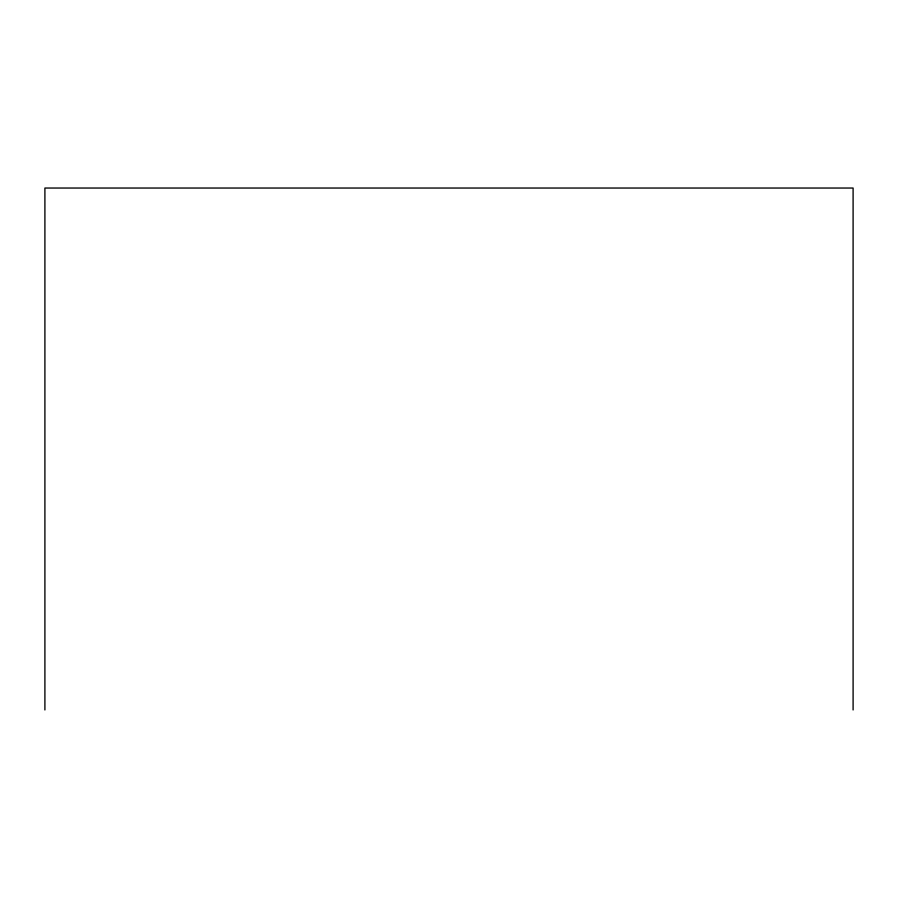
<?xml version="1.0" encoding="UTF-8"?>
<svg xmlns="http://www.w3.org/2000/svg" width="898" height="898" viewBox="0 0 898 898"><rect width="100%" height="100%" fill="white"/><g stroke="black" fill="none" stroke-linecap="round" stroke-linejoin="round"><path stroke-width="1.35" d="M853.1 709.959L853.1 188.041L44.9 188.041L44.9 709.959"/></g></svg>
